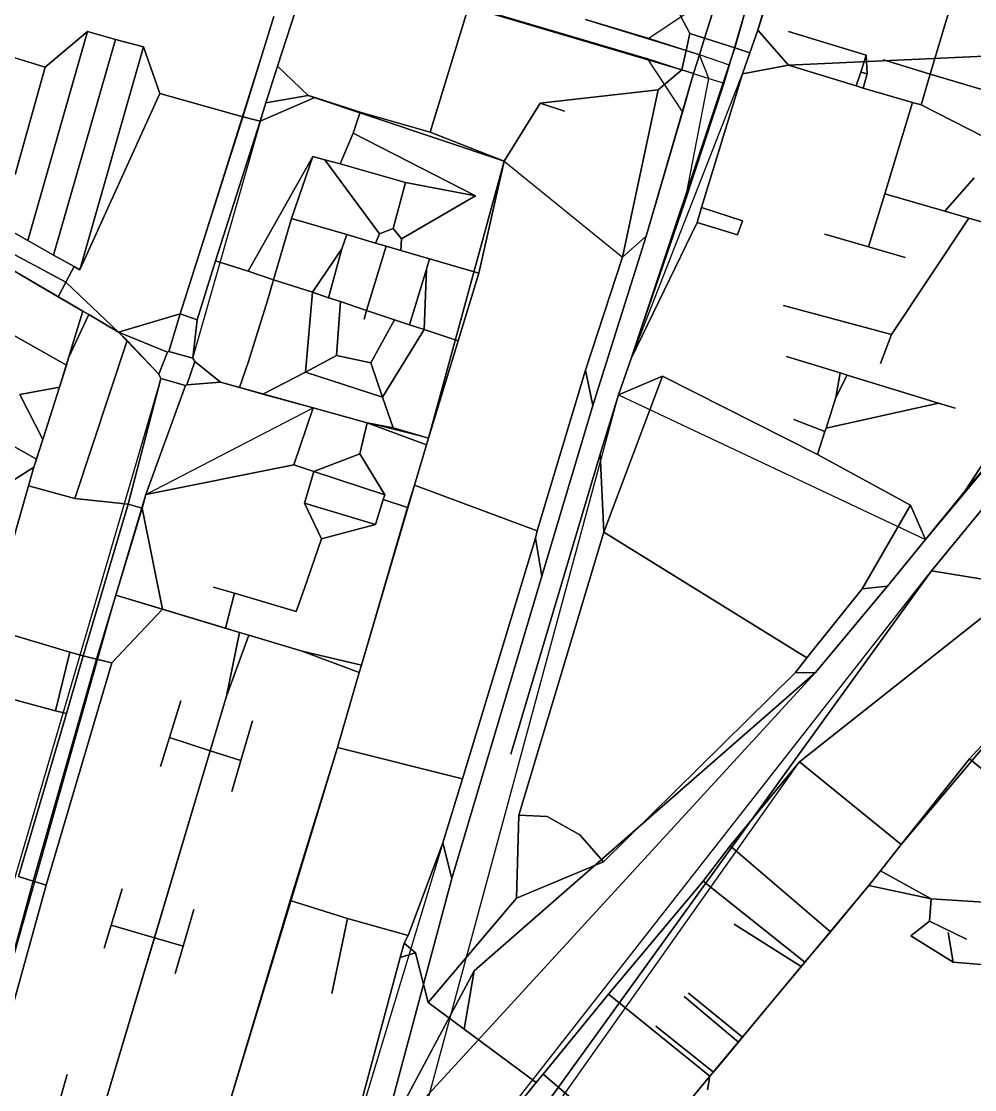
# Model space of a CAD drawing. Header units: metres. Extents: x 327752 to 330295, y 2791490 to 2794271.
# Drawn here: x 329091 to 329689, y 2792442 to 2793112 of the extents above; entities that cross this region are included whole.
import ezdxf

# ---------------------------------------------------------------- set-up
doc = ezdxf.new("R2010")
doc.units = ezdxf.units.M

msp = doc.modelspace()

# ---------------------------------------------------------------- linework, layer by layer
for p, q in [((329552.81, 2793106.3), (329573.54, 2793176.84)), ((329519.42, 2793101.15), (329541.13, 2793170.2)), ((329541.13, 2793170.2), (329519.42, 2793101.15)), ((329295.44, 2793144.04), (329483.35, 2793088.48)), ((329535.08, 2793084.4), (329552.27, 2793144.31)), ((329538.31, 2793095.12), (329552.27, 2793144.31)), ((329552.27, 2793144.31), (329538.31, 2793095.12)), ((329552.81, 2793106.3), (329561.11, 2793132.53)), ((329561.11, 2793132.53), (329552.81, 2793106.3)), ((329265.86, 2793127.07), (329251.75, 2793083.6)), ((329251.75, 2793083.6), (329265.86, 2793127.07)), ((329528.21, 2793130.37), (329484.49, 2793101)), ((329528.21, 2793130.37), (329516.13, 2793090.79)), ((329660.8, 2793078.62), (329674.75, 2793125.6)), ((329674.75, 2793125.6), (329660.8, 2793078.62)), ((329347.54, 2793042.3), (329371.48, 2793120.9)), ((329371.48, 2793120.9), (329347.54, 2793042.3)), ((329505.07, 2793081.43), (329371.48, 2793120.9)), ((329371.48, 2793120.9), (329505.07, 2793081.43)), ((329249.41, 2793114.71), (329190.82, 2792928.52)), ((329249.41, 2793114.71), (329229.99, 2793051.9)), ((329229.99, 2793051.9), (329249.41, 2793114.71)), ((329507.82, 2793093.57), (329444.88, 2793112.97)), ((329484.49, 2793101), (329444.88, 2793112.97)), ((329444.88, 2793112.97), (329507.82, 2793093.57)), ((329510.19, 2793104.09), (329504.14, 2793115.58)), ((329504.14, 2793115.58), (329510.19, 2793104.09)), ((329106.13, 2793083.08), (329032.99, 2793105.53)), ((329032.99, 2793105.53), (329106.13, 2793083.08)), ((329095.28, 2792974.41), (329132.82, 2793105.3)), ((329132.82, 2793105.3), (329095.28, 2792974.41)), ((329132.82, 2793105.3), (329106.13, 2793083.08)), ((329106.13, 2793083.08), (329132.82, 2793105.3)), ((329132.82, 2793105.3), (329150.36, 2793100.47)), ((329150.36, 2793100.47), (329132.82, 2793105.3)), ((329507.82, 2793093.57), (329510.19, 2793104.09)), ((329510.19, 2793104.09), (329507.82, 2793093.57)), ((329519.42, 2793101.15), (329510.19, 2793104.09)), ((329510.19, 2793104.09), (329519.42, 2793101.15)), ((329543.18, 2793078.92), (329552.81, 2793106.3)), ((329552.81, 2793106.3), (329547.81, 2793092.08)), ((329547.81, 2793092.08), (329552.81, 2793106.3)), ((329552.81, 2793106.3), (329571.99, 2793084.4)), ((329571.99, 2793084.4), (329552.81, 2793106.3)), ((329620.58, 2793090.59), (329572.08, 2793105.39)), ((329572.08, 2793105.39), (329620.58, 2793090.59)), ((329111.43, 2792965.24), (329150.36, 2793100.47)), ((329150.36, 2793100.47), (329111.43, 2792965.24)), ((329167.82, 2793095.86), (329150.36, 2793100.47)), ((329150.36, 2793100.47), (329167.82, 2793095.86)), ((329516.13, 2793090.79), (329484.49, 2793101)), ((329516.13, 2793090.79), (329519.42, 2793101.15)), ((329519.42, 2793101.15), (329516.13, 2793090.79)), ((329519.42, 2793101.15), (329538.31, 2793095.12)), ((329538.31, 2793095.12), (329519.42, 2793101.15)), ((329127.88, 2792956.11), (329167.82, 2793095.86)), ((329167.82, 2793095.86), (329127.88, 2792956.11)), ((329167.82, 2793095.86), (329178.14, 2793066.5)), ((329178.14, 2793066.5), (329167.82, 2793095.86)), ((329473.45, 2792900.53), (329538.31, 2793095.12)), ((329538.31, 2793095.12), (329473.45, 2792900.53)), ((329507.82, 2793093.57), (329505.07, 2793081.43)), ((329505.07, 2793081.43), (329507.82, 2793093.57)), ((329516.13, 2793090.79), (329507.82, 2793093.57)), ((329507.82, 2793093.57), (329516.13, 2793090.79)), ((329516.13, 2793090.79), (329512.55, 2793079)), ((329512.55, 2793079), (329516.13, 2793090.79)), ((329522.03, 2793075.9), (329516.13, 2793090.79)), ((329535.08, 2793084.4), (329516.13, 2793090.79)), ((329547.81, 2793092.08), (329538.31, 2793095.12)), ((329538.31, 2793095.12), (329547.81, 2793092.08)), ((329547.81, 2793092.08), (329543.18, 2793078.92)), ((329543.18, 2793078.92), (329547.81, 2793092.08)), ((329571.99, 2793084.4), (329815.36, 2793095.23)), ((329815.36, 2793095.23), (329571.99, 2793084.4)), ((329617.29, 2793079.85), (329620.58, 2793090.59)), ((329620.58, 2793090.59), (329617.29, 2793079.85)), ((329620.58, 2793090.59), (329621.3, 2793078.91)), ((329621.3, 2793078.91), (329620.58, 2793090.59)), ((329244.51, 2793060.68), (329251.75, 2793083.6)), ((329251.75, 2793083.6), (329244.51, 2793060.68)), ((329251.75, 2793083.6), (329271.07, 2793065.31)), ((329271.07, 2793065.31), (329251.75, 2793083.6)), ((329483.35, 2793088.48), (329505.48, 2793054.78)), ((329483.35, 2793088.48), (329512.55, 2793079)), ((329531.62, 2793072.99), (329535.08, 2793084.4)), ((329571.99, 2793084.4), (329543.18, 2793078.92)), ((329543.18, 2793078.92), (329571.99, 2793084.4)), ((329571.99, 2793084.4), (329614.33, 2793071.26)), ((329614.33, 2793071.26), (329571.99, 2793084.4)), ((329660.8, 2793078.62), (329631.42, 2793087.56)), ((329631.42, 2793087.56), (329660.8, 2793078.62)), ((329087.32, 2793015.87), (329106.13, 2793083.08)), ((329106.13, 2793083.08), (329087.32, 2793015.87)), ((329473.45, 2792900.53), (329543.18, 2793078.92)), ((329512.55, 2793079), (329482.82, 2792977.12)), ((329482.82, 2792977.12), (329512.55, 2793079)), ((329505.07, 2793081.43), (329490.29, 2793068.76)), ((329490.29, 2793068.76), (329505.07, 2793081.43)), ((329512.55, 2793079), (329505.07, 2793081.43)), ((329505.07, 2793081.43), (329512.55, 2793079)), ((329512.55, 2793079), (329505.48, 2793054.78)), ((329512.55, 2793079), (329522.03, 2793075.9)), ((329543.18, 2793078.92), (329517.49, 2792995.09)), ((329517.49, 2792995.09), (329543.18, 2793078.92)), ((329614.33, 2793071.26), (329617.29, 2793079.85)), ((329617.29, 2793079.85), (329614.33, 2793071.26)), ((329617.29, 2793079.85), (329621.3, 2793078.91)), ((329621.3, 2793078.91), (329617.29, 2793079.85)), ((329618.82, 2793069.91), (329621.3, 2793078.91)), ((329621.3, 2793078.91), (329618.82, 2793069.91)), ((329655.08, 2793059.36), (329660.8, 2793078.62)), ((329660.8, 2793078.62), (329655.08, 2793059.36)), ((329660.8, 2793078.62), (329731.06, 2793057.71)), ((329731.06, 2793057.71), (329660.8, 2793078.62)), ((329507.07, 2792998.31), (329522.03, 2793075.9)), ((329507.07, 2792998.31), (329531.62, 2793072.99)), ((329522.03, 2793075.9), (329531.62, 2793072.99)), ((329618.82, 2793069.91), (329614.33, 2793071.26)), ((329614.33, 2793071.26), (329618.82, 2793069.91)), ((329127.88, 2792956.11), (329178.14, 2793066.5)), ((329178.14, 2793066.5), (329127.88, 2792956.11)), ((329178.14, 2793066.5), (329229.99, 2793051.9)), ((329229.99, 2793051.9), (329178.14, 2793066.5)), ((329240.92, 2793049.11), (329275.19, 2793063.99)), ((329275.19, 2793063.99), (329240.92, 2793049.11)), ((329244.51, 2793060.68), (329271.07, 2793065.31)), ((329271.07, 2793065.31), (329244.51, 2793060.68)), ((329393.91, 2793024.16), (329271.07, 2793065.31)), ((329271.07, 2793065.31), (329275.19, 2793063.99)), ((329271.07, 2793065.31), (329393.91, 2793024.16)), ((329275.19, 2793063.99), (329271.07, 2793065.31)), ((329303.52, 2793054.94), (329275.19, 2793063.99)), ((329275.19, 2793063.99), (329303.52, 2793054.94)), ((329416.31, 2793060.46), (329490.29, 2793068.76)), ((329490.29, 2793068.76), (329416.31, 2793060.46)), ((329467.98, 2792964.06), (329490.29, 2793068.76)), ((329490.29, 2793068.76), (329467.98, 2792964.06)), ((329649.77, 2793060.91), (329618.82, 2793069.91)), ((329618.82, 2793069.91), (329649.77, 2793060.91)), ((329198.79, 2792900.63), (329244.51, 2793060.68)), ((329244.51, 2793060.68), (329240.92, 2793049.11)), ((329240.92, 2793049.11), (329244.51, 2793060.68)), ((329393.91, 2793024.16), (329416.31, 2793060.46)), ((329416.31, 2793060.46), (329393.91, 2793024.16)), ((329416.31, 2793060.46), (329431.58, 2793055.52)), ((329431.58, 2793055.52), (329416.31, 2793060.46)), ((329632.3, 2793003.64), (329649.77, 2793060.91)), ((329649.77, 2793060.91), (329632.3, 2793003.64)), ((329655.08, 2793059.36), (329649.77, 2793060.91)), ((329649.77, 2793060.91), (329655.08, 2793059.36)), ((329731.08, 2793020.49), (329655.08, 2793059.36)), ((329655.08, 2793059.36), (329731.08, 2793020.49)), ((329190.82, 2792928.52), (329229.99, 2793051.9)), ((329229.99, 2793051.9), (329190.82, 2792928.52)), ((329229.99, 2793051.9), (329240.92, 2793049.11)), ((329240.92, 2793049.11), (329229.99, 2793051.9)), ((329299.11, 2793041.71), (329303.52, 2793054.94)), ((329303.52, 2793054.94), (329299.11, 2793041.71)), ((329347.54, 2793042.3), (329303.52, 2793054.94)), ((329303.52, 2793054.94), (329347.54, 2793042.3)), ((329431.58, 2793055.52), (329431.58, 2793055.52)), ((329431.58, 2793055.52), (329431.58, 2793055.52)), ((329505.48, 2793054.78), (329482.82, 2792977.12)), ((329213.01, 2792961.56), (329240.92, 2793049.11)), ((329240.92, 2793049.11), (329213.01, 2792961.56)), ((329876.34, 2793049.49), (329657.87, 2792786.98)), ((329299.11, 2793041.71), (329291.14, 2793022.51)), ((329291.14, 2793022.51), (329299.11, 2793041.71)), ((329375.84, 2793002.42), (329299.11, 2793041.71)), ((329299.11, 2793041.71), (329375.84, 2793002.42)), ((329393.91, 2793024.16), (329347.54, 2793042.3)), ((329347.54, 2793042.3), (329393.91, 2793024.16)), ((329233.43, 2792955.11), (329273.87, 2793027.03)), ((329273.87, 2793027.03), (329233.43, 2792955.11)), ((329260.63, 2792988.16), (329273.87, 2793027.03)), ((329273.87, 2793027.03), (329260.63, 2792988.16)), ((329273.87, 2793027.03), (329281.51, 2793025.04)), ((329281.51, 2793025.04), (329273.87, 2793027.03)), ((329291.14, 2793022.51), (329281.51, 2793025.04)), ((329281.51, 2793025.04), (329291.14, 2793022.51)), ((329281.51, 2793025.04), (329315.75, 2792978.5)), ((329315.75, 2792978.5), (329281.51, 2793025.04)), ((329393.91, 2793024.16), (329346.3, 2792850.41)), ((329346.3, 2792850.41), (329393.91, 2793024.16)), ((329393.91, 2793024.16), (329377.91, 2792953.86)), ((329377.91, 2792953.86), (329393.91, 2793024.16)), ((329393.91, 2793024.16), (329467.98, 2792964.06)), ((329331.95, 2793010.67), (329291.14, 2793022.51)), ((329291.14, 2793022.51), (329331.95, 2793010.67)), ((329331.95, 2793010.67), (329324.35, 2792981.85)), ((329324.35, 2792981.85), (329331.95, 2793010.67)), ((329375.84, 2793002.42), (329331.95, 2793010.67)), ((329331.95, 2793010.67), (329375.84, 2793002.42)), ((329669.94, 2792992.74), (329688.32, 2793013.62)), ((329688.32, 2793013.62), (329669.94, 2792992.74)), ((329004, 2793003.62), (329129.86, 2792930.2)), ((329129.86, 2792930.2), (329004, 2793003.62)), ((329622.18, 2792970.47), (329632.3, 2793003.64)), ((329632.3, 2793003.64), (329622.18, 2792970.47)), ((329632.3, 2793003.64), (329669.94, 2792992.74)), ((329669.94, 2792992.74), (329632.3, 2793003.64)), ((329375.84, 2793002.42), (329329.55, 2792975.4)), ((329329.55, 2792975.4), (329375.84, 2793002.42)), ((329473.45, 2792900.53), (329507.07, 2792998.31)), ((329514.76, 2792985.59), (329517.49, 2792995.09)), ((329517.49, 2792995.09), (329514.76, 2792985.59)), ((329517.49, 2792995.09), (329543.15, 2792986.75)), ((329543.15, 2792986.75), (329517.49, 2792995.09)), ((329684.97, 2792988.39), (329669.94, 2792992.74)), ((329669.94, 2792992.74), (329684.97, 2792988.39)), ((329078.1, 2792984.14), (329095.28, 2792974.41)), ((329095.28, 2792974.41), (329078.1, 2792984.14)), ((329249.21, 2792949.85), (329260.63, 2792988.16)), ((329260.63, 2792988.16), (329249.21, 2792949.85)), ((329260.63, 2792988.16), (329295.18, 2792978.08)), ((329295.18, 2792978.08), (329260.63, 2792988.16)), ((329473.45, 2792900.53), (329514.76, 2792985.59)), ((329514.76, 2792985.59), (329473.45, 2792900.53)), ((329514.76, 2792985.59), (329540.11, 2792977.87)), ((329540.11, 2792977.87), (329514.76, 2792985.59)), ((329540.11, 2792977.87), (329543.15, 2792986.75)), ((329540.11, 2792977.87), (329543.15, 2792986.75)), ((329543.15, 2792986.75), (329540.11, 2792977.87)), ((329543.15, 2792986.75), (329540.11, 2792977.87)), ((329684.97, 2792988.39), (329636.46, 2792915.46)), ((329636.46, 2792915.46), (329684.97, 2792988.39)), ((329704.8, 2792982.64), (329684.97, 2792988.39)), ((329684.97, 2792988.39), (329704.8, 2792982.64)), ((329292.12, 2792969.16), (329295.18, 2792978.08)), ((329295.18, 2792978.08), (329292.12, 2792969.16)), ((329295.18, 2792978.08), (329313.17, 2792972.82)), ((329313.17, 2792972.82), (329295.18, 2792978.08)), ((329313.17, 2792972.82), (329315.75, 2792978.5)), ((329315.75, 2792978.5), (329313.17, 2792972.82)), ((329315.75, 2792978.5), (329324.35, 2792981.85)), ((329324.35, 2792981.85), (329315.75, 2792978.5)), ((329329.55, 2792975.4), (329324.35, 2792981.85)), ((329324.35, 2792981.85), (329329.55, 2792975.4)), ((329482.82, 2792977.12), (329449.35, 2792871.01)), ((329449.35, 2792871.01), (329482.82, 2792977.12)), ((329482.82, 2792977.12), (329467.98, 2792964.06)), ((329467.98, 2792964.06), (329482.82, 2792977.12)), ((329622.18, 2792970.47), (329594.77, 2792978.42)), ((329594.77, 2792978.42), (329622.18, 2792970.47)), ((329119.23, 2792948.21), (329073.35, 2792972.91)), ((329073.35, 2792972.91), (329119.23, 2792948.21)), ((329095.28, 2792974.41), (329111.43, 2792965.24)), ((329111.43, 2792965.24), (329095.28, 2792974.41)), ((329307.57, 2792930.63), (329319.84, 2792970.87)), ((329319.84, 2792970.87), (329307.57, 2792930.63)), ((329313.17, 2792972.82), (329319.84, 2792970.87)), ((329319.84, 2792970.87), (329313.17, 2792972.82)), ((329329.16, 2792968.15), (329319.84, 2792970.87)), ((329319.84, 2792970.87), (329329.16, 2792968.15)), ((329329.55, 2792975.4), (329329.16, 2792968.15)), ((329329.16, 2792968.15), (329329.55, 2792975.4)), ((329622.18, 2792970.47), (329645.04, 2792963.84)), ((329645.04, 2792963.84), (329622.18, 2792970.47)), ((329119.48, 2792896.29), (328994, 2792967.43)), ((328994, 2792967.43), (329119.48, 2792896.29)), ((329067.99, 2792966.23), (329114.39, 2792939.11)), ((329114.39, 2792939.11), (329067.99, 2792966.23)), ((329111.43, 2792965.24), (329124.46, 2792958.01)), ((329124.46, 2792958.01), (329111.43, 2792965.24)), ((329273.67, 2792941.98), (329292.12, 2792969.16)), ((329292.12, 2792969.16), (329273.67, 2792941.98)), ((329283.83, 2792938.57), (329292.12, 2792969.16)), ((329292.12, 2792969.16), (329283.83, 2792938.57)), ((329347.12, 2792962.91), (329329.16, 2792968.15)), ((329329.16, 2792968.15), (329347.12, 2792962.91)), ((329467.98, 2792964.06), (329444.86, 2792893.2)), ((329444.86, 2792893.2), (329467.98, 2792964.06)), ((329119.23, 2792948.21), (329124.46, 2792958.01)), ((329124.46, 2792958.01), (329119.23, 2792948.21)), ((329127.88, 2792956.11), (329124.46, 2792958.01)), ((329124.46, 2792958.01), (329127.88, 2792956.11)), ((329201.5, 2792924.65), (329213.01, 2792961.56)), ((329213.01, 2792961.56), (329201.5, 2792924.65)), ((329233.43, 2792955.11), (329213.01, 2792961.56)), ((329213.01, 2792961.56), (329233.43, 2792955.11)), ((329334.57, 2792921.59), (329345.21, 2792956.53)), ((329345.21, 2792956.53), (329334.57, 2792921.59)), ((329343.74, 2792918.52), (329345.21, 2792956.53)), ((329345.21, 2792956.53), (329343.74, 2792918.52)), ((329345.21, 2792956.53), (329347.12, 2792962.91)), ((329347.12, 2792962.91), (329345.21, 2792956.53)), ((329377.91, 2792953.86), (329347.12, 2792962.91)), ((329347.12, 2792962.91), (329377.91, 2792953.86)), ((329249.21, 2792949.85), (329233.43, 2792955.11)), ((329233.43, 2792955.11), (329249.21, 2792949.85)), ((329245.55, 2792936.85), (329249.21, 2792949.85)), ((329249.21, 2792949.85), (329245.55, 2792936.85)), ((329249.21, 2792949.85), (329273.67, 2792941.98)), ((329273.67, 2792941.98), (329249.21, 2792949.85)), ((329377.91, 2792953.86), (329364.97, 2792911.5)), ((329364.97, 2792911.5), (329377.91, 2792953.86)), ((329119.23, 2792948.21), (329114.39, 2792939.11)), ((329114.39, 2792939.11), (329119.23, 2792948.21)), ((329152.2, 2792917.02), (329119.23, 2792948.21)), ((329119.23, 2792948.21), (329152.2, 2792917.02)), ((329114.39, 2792939.11), (329129.86, 2792930.2)), ((329129.86, 2792930.2), (329114.39, 2792939.11)), ((329233.66, 2792898.52), (329245.55, 2792936.85)), ((329233.66, 2792898.52), (329245.55, 2792936.85)), ((329245.55, 2792936.85), (329233.66, 2792898.52)), ((329245.55, 2792936.85), (329233.66, 2792898.52)), ((329273.67, 2792941.98), (329269.29, 2792891.84)), ((329269.29, 2792891.84), (329273.67, 2792941.98)), ((329273.67, 2792941.98), (329283.83, 2792938.57)), ((329283.83, 2792938.57), (329273.67, 2792941.98)), ((329291.23, 2792936.1), (329283.83, 2792938.57)), ((329283.83, 2792938.57), (329291.23, 2792936.1)), ((329129.86, 2792930.2), (329120.79, 2792900.84)), ((329120.79, 2792900.84), (329129.86, 2792930.2)), ((329133.46, 2792928.08), (329129.86, 2792930.2)), ((329129.86, 2792930.2), (329133.46, 2792928.08)), ((329288.71, 2792902.25), (329291.23, 2792936.1)), ((329291.23, 2792936.1), (329288.71, 2792902.25)), ((329307.57, 2792930.63), (329291.23, 2792936.1)), ((329291.23, 2792936.1), (329307.57, 2792930.63)), ((329307.57, 2792930.63), (329306.02, 2792925.05)), ((329306.02, 2792925.05), (329307.57, 2792930.63)), ((329325.1, 2792924.76), (329307.57, 2792930.63)), ((329307.57, 2792930.63), (329325.1, 2792924.76)), ((329568.94, 2792933.62), (329636.46, 2792915.46)), ((329636.46, 2792915.46), (329568.94, 2792933.62)), ((329100.73, 2792837.25), (328945.77, 2792924.44)), ((328945.77, 2792924.44), (329100.73, 2792837.25)), ((329133.46, 2792928.08), (329120.79, 2792900.84)), ((329120.79, 2792900.84), (329133.46, 2792928.08)), ((329152.2, 2792917.02), (329133.46, 2792928.08)), ((329133.46, 2792928.08), (329152.2, 2792917.02)), ((329190.82, 2792928.52), (329152.2, 2792917.02)), ((329152.2, 2792917.02), (329190.82, 2792928.52)), ((329183.71, 2792904.89), (329190.82, 2792928.52)), ((329190.82, 2792928.52), (329183.71, 2792904.89)), ((329190.82, 2792928.52), (329201.5, 2792924.65)), ((329201.5, 2792924.65), (329190.82, 2792928.52)), ((329198.79, 2792900.63), (329201.5, 2792924.65)), ((329201.5, 2792924.65), (329198.79, 2792900.63)), ((329325.1, 2792924.76), (329310.34, 2792897.69)), ((329310.34, 2792897.69), (329325.1, 2792924.76)), ((329325.1, 2792924.76), (329334.57, 2792921.59)), ((329334.57, 2792921.59), (329325.1, 2792924.76)), ((329182.94, 2792904.49), (329152.2, 2792917.02)), ((329157.58, 2792911.8), (329152.2, 2792917.02)), ((329152.2, 2792917.02), (329157.58, 2792911.8)), ((329152.2, 2792917.02), (329182.94, 2792904.49)), ((329152.2, 2792917.02), (329177.38, 2792890.58)), ((329317.56, 2792876.24), (329343.74, 2792918.52)), ((329343.74, 2792918.52), (329317.56, 2792876.24)), ((329334.57, 2792921.59), (329343.74, 2792918.52)), ((329343.74, 2792918.52), (329334.57, 2792921.59)), ((329343.74, 2792918.52), (329364.97, 2792911.5)), ((329364.97, 2792911.5), (329343.74, 2792918.52)), ((329157.58, 2792911.8), (329124.87, 2792812.78)), ((329124.87, 2792812.78), (329157.58, 2792911.8)), ((329177.38, 2792890.58), (329157.58, 2792911.8)), ((329157.58, 2792911.8), (329177.38, 2792890.58)), ((329346.3, 2792850.41), (329364.97, 2792911.5)), ((329364.97, 2792911.5), (329346.3, 2792850.41)), ((329636.46, 2792915.46), (329629.62, 2792897.39)), ((329629.62, 2792897.39), (329636.46, 2792915.46)), ((329182.94, 2792904.49), (329177.38, 2792890.58)), ((329177.38, 2792890.58), (329182.94, 2792904.49)), ((329183.71, 2792904.89), (329182.94, 2792904.49)), ((329182.94, 2792904.49), (329183.71, 2792904.89)), ((329183.71, 2792904.89), (329198.79, 2792900.63)), ((329198.79, 2792900.63), (329183.71, 2792904.89)), ((329115.09, 2792882.46), (329120.79, 2792900.84)), ((329120.79, 2792900.84), (329115.09, 2792882.46)), ((329115.09, 2792882.46), (329119.48, 2792896.29)), ((329119.48, 2792896.29), (329115.09, 2792882.46)), ((329119.48, 2792896.29), (329120.79, 2792900.84)), ((329120.79, 2792900.84), (329119.48, 2792896.29)), ((329199.88, 2792898.53), (329195, 2792883.98)), ((329195, 2792883.98), (329199.88, 2792898.53)), ((329198.79, 2792900.63), (329199.88, 2792898.53)), ((329199.88, 2792898.53), (329198.79, 2792900.63)), ((329199.88, 2792898.53), (329215.98, 2792885.54)), ((329215.98, 2792885.54), (329199.88, 2792898.53)), ((329227.96, 2792882.23), (329233.66, 2792898.52)), ((329233.66, 2792898.52), (329227.96, 2792882.23)), ((329288.71, 2792902.25), (329269.29, 2792891.84)), ((329269.29, 2792891.84), (329288.71, 2792902.25)), ((329310.34, 2792897.69), (329288.71, 2792902.25)), ((329288.71, 2792902.25), (329310.34, 2792897.69)), ((329310.34, 2792897.69), (329317.56, 2792876.24)), ((329317.56, 2792876.24), (329310.34, 2792897.69)), ((329473.45, 2792900.53), (329465.53, 2792877.69)), ((329465.53, 2792877.69), (329473.45, 2792900.53)), ((329570.74, 2792901.77), (329604.27, 2792891.47)), ((329604.27, 2792891.47), (329570.74, 2792901.77)), ((329177.38, 2792890.58), (329178.6, 2792887.92)), ((329178.6, 2792887.92), (329177.38, 2792890.58)), ((329242.66, 2792878.17), (329269.29, 2792891.84)), ((329269.29, 2792891.84), (329242.66, 2792878.17)), ((329317.56, 2792876.24), (329269.29, 2792891.84)), ((329269.29, 2792891.84), (329317.56, 2792876.24)), ((329414.46, 2792792.36), (329444.86, 2792893.2)), ((329444.86, 2792893.2), (329414.46, 2792792.36)), ((329444.86, 2792893.2), (329449.35, 2792871.01)), ((329449.35, 2792871.01), (329444.86, 2792893.2)), ((329604.27, 2792891.47), (329601.71, 2792876)), ((329601.71, 2792876), (329604.27, 2792891.47)), ((329608.78, 2792890.08), (329601.71, 2792876)), ((329601.71, 2792876), (329608.78, 2792890.08)), ((329608.78, 2792890.08), (329604.27, 2792891.47)), ((329604.27, 2792891.47), (329608.78, 2792890.08)), ((329665.98, 2792872.5), (329608.78, 2792890.08)), ((329608.78, 2792890.08), (329665.98, 2792872.5)), ((329682.71, 2792817.49), (329732.05, 2792893.94)), ((329732.05, 2792893.94), (329682.71, 2792817.49)), ((329178.6, 2792887.92), (329054.08, 2792462.37)), ((329178.6, 2792887.92), (329158.26, 2792809.15)), ((329158.26, 2792809.15), (329178.6, 2792887.92)), ((329194.13, 2792883.5), (329169.35, 2792815.22)), ((329169.35, 2792815.22), (329194.13, 2792883.5)), ((329178.6, 2792887.92), (329194.13, 2792883.5)), ((329194.13, 2792883.5), (329178.6, 2792887.92)), ((329194.13, 2792883.5), (329195, 2792883.98)), ((329195, 2792883.98), (329194.13, 2792883.5)), ((329215.98, 2792885.54), (329195, 2792883.98)), ((329195, 2792883.98), (329215.98, 2792885.54)), ((329274.06, 2792869.5), (329215.98, 2792885.54)), ((329215.98, 2792885.54), (329227.96, 2792882.23)), ((329215.98, 2792885.54), (329274.06, 2792869.5)), ((329227.96, 2792882.23), (329215.98, 2792885.54)), ((329493.09, 2792889.34), (329456.2, 2792791.61)), ((329456.2, 2792791.61), (329493.09, 2792889.34)), ((329465.53, 2792877.69), (329493.09, 2792889.34)), ((329493.09, 2792889.34), (329465.53, 2792877.69)), ((329493.09, 2792889.34), (329590.07, 2792840.34)), ((329590.07, 2792840.34), (329493.09, 2792889.34)), ((329682.71, 2792817.49), (329741, 2792886.2)), ((329741, 2792886.2), (329682.71, 2792817.49)), ((329090.31, 2792877.81), (329115.09, 2792882.46)), ((329115.09, 2792882.46), (329090.31, 2792877.81)), ((329104.65, 2792849.6), (329090.31, 2792877.81)), ((329090.31, 2792877.81), (329104.65, 2792849.6)), ((329104.65, 2792849.6), (329115.09, 2792882.46)), ((329115.09, 2792882.46), (329104.65, 2792849.6)), ((329242.66, 2792878.17), (329227.96, 2792882.23)), ((329227.96, 2792882.23), (329242.66, 2792878.17)), ((329274.06, 2792869.5), (329242.66, 2792878.17)), ((329242.66, 2792878.17), (329274.06, 2792869.5)), ((329316.45, 2792326.71), (329465.53, 2792877.69)), ((329324.35, 2792857.07), (329317.56, 2792876.24)), ((329317.56, 2792876.24), (329324.35, 2792857.07)), ((329465.53, 2792877.69), (329453.87, 2792840.5)), ((329453.87, 2792840.5), (329465.53, 2792877.69)), ((329465.53, 2792877.69), (329657.87, 2792786.98)), ((329595.52, 2792856.71), (329601.71, 2792876)), ((329601.71, 2792876), (329595.52, 2792856.71)), ((329169.35, 2792815.22), (329274.06, 2792869.5)), ((329261.92, 2792833.9), (329274.06, 2792869.5)), ((329274.06, 2792869.5), (329261.92, 2792833.9)), ((329274.06, 2792869.5), (329308.04, 2792860.11)), ((329308.04, 2792860.11), (329274.06, 2792869.5)), ((329449.35, 2792871.01), (329417.34, 2792763.92)), ((329417.34, 2792763.92), (329449.35, 2792871.01)), ((329665.98, 2792872.5), (329595.52, 2792856.71)), ((329595.52, 2792856.71), (329665.98, 2792872.5)), ((329665.98, 2792872.5), (329676.36, 2792869.31)), ((329676.36, 2792869.31), (329665.98, 2792872.5)), ((329308.04, 2792860.11), (329303.27, 2792840.67)), ((329303.27, 2792840.67), (329308.04, 2792860.11)), ((329346.3, 2792850.41), (329308.04, 2792860.11)), ((329345.11, 2792846.39), (329308.04, 2792860.11)), ((329308.04, 2792860.11), (329345.11, 2792846.39)), ((329308.04, 2792860.11), (329324.35, 2792857.07)), ((329324.35, 2792857.07), (329308.04, 2792860.11)), ((329346.3, 2792850.41), (329324.35, 2792857.07)), ((329324.35, 2792857.07), (329346.3, 2792850.41)), ((329594.83, 2792854.62), (329575.34, 2792862.12)), ((329575.34, 2792862.12), (329594.83, 2792854.62)), ((329594.83, 2792854.62), (329595.52, 2792856.71)), ((329595.52, 2792856.71), (329594.83, 2792854.62)), ((329099.18, 2792832.37), (329104.65, 2792849.6)), ((329104.65, 2792849.6), (329099.18, 2792832.37)), ((329100.73, 2792837.25), (329104.65, 2792849.6)), ((329104.65, 2792849.6), (329100.73, 2792837.25)), ((329346.3, 2792850.41), (329345.11, 2792846.39)), ((329345.11, 2792846.39), (329346.3, 2792850.41)), ((329590.07, 2792840.34), (329594.83, 2792854.62)), ((329594.83, 2792854.62), (329590.07, 2792840.34)), ((329337.55, 2792820.99), (329345.11, 2792846.39)), ((329345.11, 2792846.39), (329337.55, 2792820.99)), ((329099.18, 2792832.37), (329100.73, 2792837.25)), ((329100.73, 2792837.25), (329099.18, 2792832.37)), ((329274.56, 2792829.6), (329303.27, 2792840.67)), ((329303.27, 2792840.67), (329274.56, 2792829.6)), ((329319.02, 2792814.99), (329303.27, 2792840.67)), ((329303.27, 2792840.67), (329319.02, 2792814.99)), ((329453.87, 2792840.5), (329397.89, 2792652.42)), ((329397.89, 2792652.42), (329453.87, 2792840.5)), ((329453.87, 2792840.5), (329456.2, 2792791.61)), ((329456.2, 2792791.61), (329453.87, 2792840.5)), ((329648.34, 2792808.5), (329590.07, 2792840.34)), ((329590.07, 2792840.34), (329648.34, 2792808.5)), ((329099.18, 2792832.37), (329070.37, 2792813.97)), ((329070.37, 2792813.97), (329099.18, 2792832.37)), ((329084.91, 2792782.34), (329099.18, 2792832.37)), ((329099.18, 2792832.37), (329095.83, 2792820.65)), ((329095.83, 2792820.65), (329099.18, 2792832.37)), ((329169.35, 2792815.22), (329261.92, 2792833.9)), ((329261.92, 2792833.9), (329169.35, 2792815.22)), ((329261.92, 2792833.9), (329274.56, 2792829.6)), ((329274.56, 2792829.6), (329261.92, 2792833.9)), ((329268.66, 2792809.82), (329274.56, 2792829.6)), ((329274.56, 2792829.6), (329268.66, 2792809.82)), ((329274.56, 2792829.6), (329319.02, 2792814.99)), ((329319.02, 2792814.99), (329274.56, 2792829.6)), ((329095.83, 2792820.65), (329084.91, 2792782.34)), ((329084.91, 2792782.34), (329095.83, 2792820.65)), ((329095.83, 2792820.65), (329124.87, 2792812.78)), ((329124.87, 2792812.78), (329095.83, 2792820.65)), ((329337.55, 2792820.99), (329304.41, 2792708.26)), ((329304.41, 2792708.26), (329337.55, 2792820.99)), ((329337.55, 2792820.99), (329333.2, 2792806.96)), ((329333.2, 2792806.96), (329337.55, 2792820.99)), ((329337.55, 2792820.99), (329414.46, 2792792.36)), ((329414.46, 2792792.36), (329337.55, 2792820.99)), ((329657.87, 2792786.98), (329682.71, 2792817.49)), ((329682.71, 2792817.49), (329657.87, 2792786.98)), ((329158.26, 2792809.15), (329124.87, 2792812.78)), ((329124.87, 2792812.78), (329158.26, 2792809.15)), ((329158.26, 2792809.15), (329129.99, 2792714.12)), ((329129.99, 2792714.12), (329158.26, 2792809.15)), ((329150.44, 2792752.07), (329169.35, 2792815.22)), ((329158.26, 2792809.15), (329167.03, 2792806.54)), ((329167.03, 2792806.54), (329158.26, 2792809.15)), ((329169.35, 2792815.22), (329167.03, 2792806.54)), ((329167.03, 2792806.54), (329169.35, 2792815.22)), ((329279.28, 2792787.42), (329268.66, 2792809.82)), ((329313.17, 2792796.31), (329268.66, 2792809.82)), ((329268.66, 2792809.82), (329313.17, 2792796.31)), ((329268.66, 2792809.82), (329279.28, 2792787.42)), ((329313.17, 2792796.31), (329318.09, 2792812.05)), ((329318.09, 2792812.05), (329313.17, 2792796.31)), ((329318.09, 2792812.05), (329319.02, 2792814.99)), ((329319.02, 2792814.99), (329318.09, 2792812.05)), ((329333.2, 2792806.96), (329318.09, 2792812.05)), ((329318.09, 2792812.05), (329333.2, 2792806.96)), ((329661.52, 2792767.35), (329699.24, 2792813.18)), ((329699.24, 2792813.18), (329661.52, 2792767.35)), ((329167.03, 2792806.54), (329150.44, 2792752.07)), ((329150.44, 2792752.07), (329167.03, 2792806.54)), ((329167.03, 2792806.54), (329179.63, 2792743.28)), ((329179.63, 2792743.28), (329167.03, 2792806.54)), ((329333.2, 2792806.96), (329304.41, 2792708.26)), ((329304.41, 2792708.26), (329333.2, 2792806.96)), ((329648.34, 2792808.5), (329618.18, 2792756.1)), ((329618.18, 2792756.1), (329648.34, 2792808.5)), ((329657.87, 2792786.98), (329648.34, 2792808.5)), ((329648.34, 2792808.5), (329657.87, 2792786.98)), ((329279.28, 2792787.42), (329313.17, 2792796.31)), ((329313.17, 2792796.31), (329279.28, 2792787.42)), ((329402.94, 2792614.29), (329456.2, 2792791.61)), ((329456.2, 2792791.61), (329402.94, 2792614.29)), ((329414.46, 2792792.36), (329413.47, 2792787.77)), ((329413.47, 2792787.77), (329414.46, 2792792.36)), ((329456.2, 2792791.61), (329583.37, 2792712.93)), ((329583.37, 2792712.93), (329456.2, 2792791.61)), ((329268.43, 2792755.87), (329279.28, 2792787.42)), ((329279.28, 2792787.42), (329268.43, 2792755.87)), ((329367.6, 2792637.04), (329413.47, 2792787.77)), ((329413.47, 2792787.77), (329367.6, 2792637.04)), ((329413.47, 2792787.77), (329417.34, 2792763.92)), ((329417.34, 2792763.92), (329413.47, 2792787.77)), ((329657.87, 2792786.98), (329634.11, 2792757.82)), ((329634.11, 2792757.82), (329657.87, 2792786.98)), ((329297.58, 2792263.51), (329661.52, 2792767.35)), ((329661.52, 2792767.35), (329297.58, 2792263.51)), ((329316.45, 2792326.71), (329661.52, 2792767.35)), ((329361.03, 2792574.43), (329417.34, 2792763.92)), ((329417.34, 2792763.92), (329361.03, 2792574.43)), ((329661.52, 2792767.35), (329718.21, 2792758.05)), ((329718.21, 2792758.05), (329661.52, 2792767.35)), ((329224.91, 2792753.42), (329211.62, 2792757.18)), ((329211.62, 2792757.18), (329224.91, 2792753.42)), ((329263.53, 2792741.81), (329268.43, 2792755.87)), ((329263.53, 2792741.81), (329268.43, 2792755.87)), ((329268.43, 2792755.87), (329263.53, 2792741.81)), ((329268.43, 2792755.87), (329263.53, 2792741.81)), ((329718.21, 2792758.05), (329578.79, 2792647.71)), ((329578.79, 2792647.71), (329718.21, 2792758.05)), ((329618.18, 2792756.1), (329583.37, 2792712.93)), ((329583.37, 2792712.93), (329618.18, 2792756.1)), ((329634.11, 2792757.82), (329588.95, 2792703.61)), ((329588.95, 2792703.61), (329634.11, 2792757.82)), ((329618.18, 2792756.1), (329634.11, 2792757.82)), ((329634.11, 2792757.82), (329618.18, 2792756.1)), ((329066.31, 2792454.55), (329150.44, 2792752.07)), ((329150.44, 2792752.07), (329138.31, 2792712.04)), ((329138.31, 2792712.04), (329150.44, 2792752.07)), ((329179.63, 2792743.28), (329150.44, 2792752.07)), ((329228.02, 2792728.75), (329150.44, 2792752.07)), ((329150.44, 2792752.07), (329179.63, 2792743.28)), ((329150.44, 2792752.07), (329228.02, 2792728.75)), ((329219.26, 2792731.37), (329224.91, 2792753.42)), ((329224.91, 2792753.42), (329219.26, 2792731.37)), ((329224.91, 2792753.42), (329263.53, 2792741.81)), ((329263.53, 2792741.81), (329224.91, 2792753.42)), ((329179.63, 2792743.28), (329147.89, 2792709.65)), ((329147.89, 2792709.65), (329179.63, 2792743.28)), ((329219.26, 2792731.37), (329179.63, 2792743.28)), ((329179.63, 2792743.28), (329219.26, 2792731.37)), ((329080.48, 2792728.72), (329121.6, 2792716.3)), ((329121.6, 2792716.3), (329080.48, 2792728.72)), ((329219.26, 2792731.37), (329228.02, 2792728.75)), ((329228.02, 2792728.75), (329219.26, 2792731.37)), ((329219.83, 2792688.79), (329228.02, 2792728.75)), ((329228.02, 2792728.75), (329219.83, 2792688.79)), ((329228.02, 2792728.75), (329233.75, 2792727.02)), ((329233.75, 2792727.02), (329228.02, 2792728.75)), ((329219.83, 2792688.79), (329233.75, 2792727.02)), ((329233.75, 2792727.02), (329219.83, 2792688.79)), ((329267.24, 2792717.02), (329233.75, 2792727.02)), ((329233.75, 2792727.02), (329267.24, 2792717.02)), ((329121.6, 2792716.3), (329112.68, 2792679.71)), ((329112.68, 2792679.71), (329121.6, 2792716.3)), ((329129.99, 2792714.12), (329121.6, 2792716.3)), ((329121.6, 2792716.3), (329129.99, 2792714.12)), ((329303.03, 2792703.54), (329267.24, 2792717.02)), ((329304.41, 2792708.26), (329267.24, 2792717.02)), ((329267.24, 2792717.02), (329304.41, 2792708.26)), ((329267.24, 2792717.02), (329303.03, 2792703.54)), ((329098.75, 2792572.77), (329138.31, 2792712.04)), ((329138.31, 2792712.04), (329098.75, 2792572.77)), ((329147.89, 2792709.65), (329106.82, 2792570.42)), ((329106.82, 2792570.42), (329147.89, 2792709.65)), ((329129.99, 2792714.12), (329119.57, 2792677.86)), ((329119.57, 2792677.86), (329129.99, 2792714.12)), ((329138.31, 2792712.04), (329129.99, 2792714.12)), ((329129.99, 2792714.12), (329138.31, 2792712.04)), ((329138.31, 2792712.04), (329147.89, 2792709.65)), ((329147.89, 2792709.65), (329138.31, 2792712.04)), ((329583.37, 2792712.93), (329576.19, 2792703.41)), ((329576.19, 2792703.41), (329583.37, 2792712.93)), ((329289.31, 2792656.65), (329303.03, 2792703.54)), ((329303.03, 2792703.54), (329289.31, 2792656.65)), ((329303.03, 2792703.54), (329304.41, 2792708.26)), ((329304.41, 2792708.26), (329303.03, 2792703.54)), ((329588.95, 2792703.61), (329316.09, 2792406.36)), ((329374.97, 2792516.59), (329588.95, 2792703.61)), ((329588.95, 2792703.61), (329374.97, 2792516.59)), ((329456.04, 2792584.88), (329576.19, 2792703.41)), ((329576.19, 2792703.41), (329456.04, 2792584.88)), ((329576.19, 2792703.41), (329588.95, 2792703.61)), ((329588.95, 2792703.61), (329576.19, 2792703.41)), ((329075.13, 2792689.75), (329112.68, 2792679.71)), ((329112.68, 2792679.71), (329075.13, 2792689.75)), ((329117.65, 2792346.63), (329219.83, 2792688.79)), ((329219.83, 2792688.79), (329117.65, 2792346.63)), ((329219.83, 2792688.79), (329209.63, 2792654.62)), ((329209.63, 2792654.62), (329219.83, 2792688.79)), ((329184.06, 2792662.8), (329191.15, 2792685.94)), ((329191.15, 2792685.94), (329184.06, 2792662.8)), ((329719.07, 2792686.64), (329642.68, 2792595.8)), ((329642.68, 2792595.8), (329719.07, 2792686.64)), ((329719.07, 2792686.64), (329685.5, 2792649.51)), ((329685.5, 2792649.51), (329719.07, 2792686.64)), ((329089.46, 2792575.77), (329119.57, 2792677.86)), ((329119.57, 2792677.86), (329089.46, 2792575.77)), ((329119.57, 2792677.86), (329112.68, 2792679.71)), ((329112.68, 2792679.71), (329119.57, 2792677.86)), ((329228.83, 2792648.4), (329236.1, 2792673.29)), ((329236.1, 2792673.29), (329228.83, 2792648.4)), ((329184.06, 2792662.8), (329178.53, 2792644.79)), ((329178.53, 2792644.79), (329184.06, 2792662.8)), ((329209.63, 2792654.62), (329184.06, 2792662.8)), ((329184.06, 2792662.8), (329209.63, 2792654.62)), ((329289.31, 2792656.65), (329212.04, 2792402.16)), ((329212.04, 2792402.16), (329289.31, 2792656.65)), ((329289.31, 2792656.65), (329259.65, 2792560.79)), ((329259.65, 2792560.79), (329289.31, 2792656.65)), ((329289.31, 2792656.65), (329367.6, 2792637.04)), ((329367.6, 2792637.04), (329289.31, 2792656.65)), ((329174.61, 2792537.36), (329209.63, 2792654.62)), ((329209.63, 2792654.62), (329174.61, 2792537.36)), ((329209.63, 2792654.62), (329228.83, 2792648.4)), ((329228.83, 2792648.4), (329209.63, 2792654.62)), ((329228.83, 2792648.4), (329223.2, 2792629.09)), ((329223.2, 2792629.09), (329228.83, 2792648.4)), ((329685.5, 2792649.51), (329642.68, 2792595.8)), ((329642.68, 2792595.8), (329685.5, 2792649.51)), ((329685.5, 2792649.51), (329713.33, 2792626.47)), ((329713.33, 2792626.47), (329685.5, 2792649.51)), ((329346.44, 2792319), (329578.79, 2792647.71)), ((329578.79, 2792647.71), (329535.49, 2792594.9)), ((329535.49, 2792594.9), (329578.79, 2792647.71)), ((329642.68, 2792595.8), (329578.79, 2792647.71)), ((329578.79, 2792647.71), (329642.68, 2792595.8)), ((329367.6, 2792637.04), (329355.31, 2792596.97)), ((329355.31, 2792596.97), (329367.6, 2792637.04)), ((329401.6, 2792562.15), (329402.94, 2792614.29)), ((329402.94, 2792614.29), (329401.6, 2792562.15)), ((329402.94, 2792614.29), (329420.83, 2792613.32)), ((329420.83, 2792613.32), (329402.94, 2792614.29)), ((329420.83, 2792613.32), (329441.21, 2792601.98)), ((329420.83, 2792613.32), (329441.21, 2792601.98)), ((329441.21, 2792601.98), (329420.83, 2792613.32)), ((329441.21, 2792601.98), (329420.83, 2792613.32)), ((329456.04, 2792584.88), (329441.21, 2792601.98)), ((329441.21, 2792601.98), (329456.04, 2792584.88)), ((329355.31, 2792596.97), (329290.28, 2792381.68)), ((329355.31, 2792596.97), (329333.6, 2792538.83)), ((329333.6, 2792538.83), (329355.31, 2792596.97)), ((329361.03, 2792574.43), (329355.31, 2792596.97)), ((329355.31, 2792596.97), (329361.03, 2792574.43)), ((329535.49, 2792594.9), (329518.45, 2792572.94)), ((329518.45, 2792572.94), (329535.49, 2792594.9)), ((329598.32, 2792541.1), (329535.49, 2792594.9)), ((329535.49, 2792594.9), (329598.32, 2792541.1)), ((329629.56, 2792579.23), (329642.68, 2792595.8)), ((329642.68, 2792595.8), (329629.56, 2792579.23)), ((329401.6, 2792562.15), (329456.04, 2792584.88)), ((329456.04, 2792584.88), (329401.6, 2792562.15)), ((329098.75, 2792572.77), (329089.46, 2792575.77)), ((329089.46, 2792575.77), (329098.75, 2792572.77)), ((329622.4, 2792570.19), (329629.56, 2792579.23)), ((329629.56, 2792579.23), (329622.4, 2792570.19)), ((329629.56, 2792579.23), (329661.33, 2792561.79)), ((329661.33, 2792561.79), (329629.56, 2792579.23)), ((329106.82, 2792570.42), (329061.12, 2792405.63)), ((329061.12, 2792405.63), (329106.82, 2792570.42)), ((329066.31, 2792454.55), (329098.75, 2792572.77)), ((329098.75, 2792572.77), (329066.31, 2792454.55)), ((329098.75, 2792572.77), (329106.82, 2792570.42)), ((329106.82, 2792570.42), (329098.75, 2792572.77)), ((329147.5, 2792545.37), (329154.37, 2792568.02)), ((329154.37, 2792568.02), (329147.5, 2792545.37)), ((329316.09, 2792406.36), (329361.03, 2792574.43)), ((329361.03, 2792574.43), (329316.09, 2792406.36)), ((329459.28, 2792501.93), (329518.45, 2792572.94)), ((329518.45, 2792572.94), (329459.28, 2792501.93)), ((329518.45, 2792572.94), (329582.24, 2792522.09)), ((329582.24, 2792522.09), (329518.45, 2792572.94)), ((329522.73, 2792450.52), (329622.4, 2792570.19)), ((329622.4, 2792570.19), (329522.73, 2792450.52)), ((329622.4, 2792570.19), (329598.32, 2792541.1)), ((329598.32, 2792541.1), (329622.4, 2792570.19)), ((329622.4, 2792570.19), (329661.33, 2792561.79)), ((329661.33, 2792561.79), (329622.4, 2792570.19)), ((329401.6, 2792562.15), (329346.26, 2792496.85)), ((329346.26, 2792496.85), (329401.6, 2792562.15)), ((329661.33, 2792561.79), (329660.41, 2792547.82)), ((329660.41, 2792547.82), (329661.33, 2792561.79)), ((329661.33, 2792561.79), (329697.53, 2792559.56)), ((329697.53, 2792559.56), (329661.33, 2792561.79)), ((329192.61, 2792532.08), (329199.33, 2792555.09)), ((329199.33, 2792555.09), (329192.61, 2792532.08)), ((329259.65, 2792560.79), (329212.04, 2792402.16)), ((329212.04, 2792402.16), (329259.65, 2792560.79)), ((329259.65, 2792560.79), (329295.67, 2792549.54)), ((329295.67, 2792549.54), (329259.65, 2792560.79)), ((329285.82, 2792502.39), (329295.67, 2792549.54)), ((329295.67, 2792549.54), (329285.82, 2792502.39)), ((329333.6, 2792538.83), (329295.67, 2792549.54)), ((329295.67, 2792549.54), (329333.6, 2792538.83)), ((329147.5, 2792545.37), (329143.09, 2792530.81)), ((329143.09, 2792530.81), (329147.5, 2792545.37)), ((329174.61, 2792537.36), (329147.5, 2792545.37)), ((329147.5, 2792545.37), (329174.61, 2792537.36)), ((329579.9, 2792519.32), (329537.84, 2792545.88)), ((329537.84, 2792545.88), (329579.9, 2792519.32)), ((329648.67, 2792538.51), (329660.41, 2792547.82)), ((329660.41, 2792547.82), (329648.67, 2792538.51)), ((329660.41, 2792547.82), (329683.62, 2792536.48)), ((329683.62, 2792536.48), (329660.41, 2792547.82)), ((329139.78, 2792420.73), (329174.61, 2792537.36)), ((329174.61, 2792537.36), (329139.78, 2792420.73)), ((329174.61, 2792537.36), (329192.61, 2792532.08)), ((329192.61, 2792532.08), (329174.61, 2792537.36)), ((329333.6, 2792538.83), (329331.24, 2792534.09)), ((329331.24, 2792534.09), (329333.6, 2792538.83)), ((329598.32, 2792541.1), (329582.24, 2792522.09)), ((329582.24, 2792522.09), (329598.32, 2792541.1)), ((329675.09, 2792522.1), (329648.67, 2792538.51)), ((329675.09, 2792522.1), (329648.67, 2792538.51)), ((329648.67, 2792538.51), (329675.09, 2792522.1)), ((329648.67, 2792538.51), (329675.09, 2792522.1)), ((329672.02, 2792540.61), (329675.09, 2792522.1)), ((329675.09, 2792522.1), (329672.02, 2792540.61)), ((329192.61, 2792532.08), (329187.61, 2792514.92)), ((329187.61, 2792514.92), (329192.61, 2792532.08)), ((329328.59, 2792525.01), (329331.24, 2792534.09)), ((329331.24, 2792534.09), (329328.59, 2792525.01)), ((329338.35, 2792527.97), (329328.59, 2792525.01)), ((329328.59, 2792525.01), (329338.35, 2792527.97)), ((329338.35, 2792527.97), (329331.24, 2792534.09)), ((329331.24, 2792534.09), (329338.35, 2792527.97)), ((329346.26, 2792496.85), (329338.35, 2792527.97)), ((329338.35, 2792527.97), (329346.26, 2792496.85)), ((329290.28, 2792381.68), (329328.59, 2792525.01)), ((329328.59, 2792525.01), (329290.28, 2792381.68)), ((329579.9, 2792519.32), (329582.24, 2792522.09)), ((329582.24, 2792522.09), (329579.9, 2792519.32)), ((329697.74, 2792520.3), (329675.09, 2792522.1)), ((329675.09, 2792522.1), (329697.74, 2792520.3)), ((329316.09, 2792406.36), (329374.97, 2792516.59)), ((329374.97, 2792516.59), (329316.09, 2792406.36)), ((329374.97, 2792516.59), (329368.75, 2792480.12)), ((329368.75, 2792480.12), (329374.97, 2792516.59)), ((329543.18, 2792475.03), (329579.9, 2792519.32)), ((329579.9, 2792519.32), (329543.18, 2792475.03)), ((329459.28, 2792501.93), (329418.22, 2792451.83)), ((329418.22, 2792451.83), (329459.28, 2792501.93)), ((329522.73, 2792450.52), (329459.28, 2792501.93)), ((329459.28, 2792501.93), (329522.73, 2792450.52)), ((329543.18, 2792475.03), (329509.4, 2792502.74)), ((329509.4, 2792502.74), (329543.18, 2792475.03)), ((329346.26, 2792496.85), (329368.75, 2792480.12)), ((329368.75, 2792480.12), (329346.26, 2792496.85)), ((329506.5, 2792500.46), (329540.57, 2792471.94)), ((329540.57, 2792471.94), (329506.5, 2792500.46)), ((329524.89, 2792453.12), (329488.86, 2792481.96)), ((329488.86, 2792481.96), (329524.89, 2792453.12)), ((329368.75, 2792480.12), (329413.92, 2792446.59)), ((329413.92, 2792446.59), (329368.75, 2792480.12)), ((329540.57, 2792471.94), (329543.18, 2792475.03)), ((329543.18, 2792475.03), (329540.57, 2792471.94)), ((329524.89, 2792453.12), (329540.57, 2792471.94)), ((329540.57, 2792471.94), (329524.89, 2792453.12)), ((329113.6, 2792428.88), (329120.06, 2792451.67)), ((329120.06, 2792451.67), (329113.6, 2792428.88)), ((329413.92, 2792446.59), (329418.22, 2792451.83)), ((329418.22, 2792451.83), (329413.92, 2792446.59)), ((329480.21, 2792399.21), (329418.22, 2792451.83)), ((329418.22, 2792451.83), (329480.21, 2792399.21)), ((329497, 2792419.5), (329522.73, 2792450.52)), ((329522.73, 2792450.52), (329497, 2792419.5)), ((329522.73, 2792450.52), (329521.23, 2792442.03)), ((329521.23, 2792442.03), (329522.73, 2792450.52)), ((329522.73, 2792450.52), (329524.89, 2792453.12)), ((329524.89, 2792453.12), (329522.73, 2792450.52)), ((329372.47, 2792395.81), (329413.92, 2792446.59)), ((329413.92, 2792446.59), (329372.47, 2792395.81))]:
    msp.add_line(p, q)

doc.saveas('drawing.dxf')
